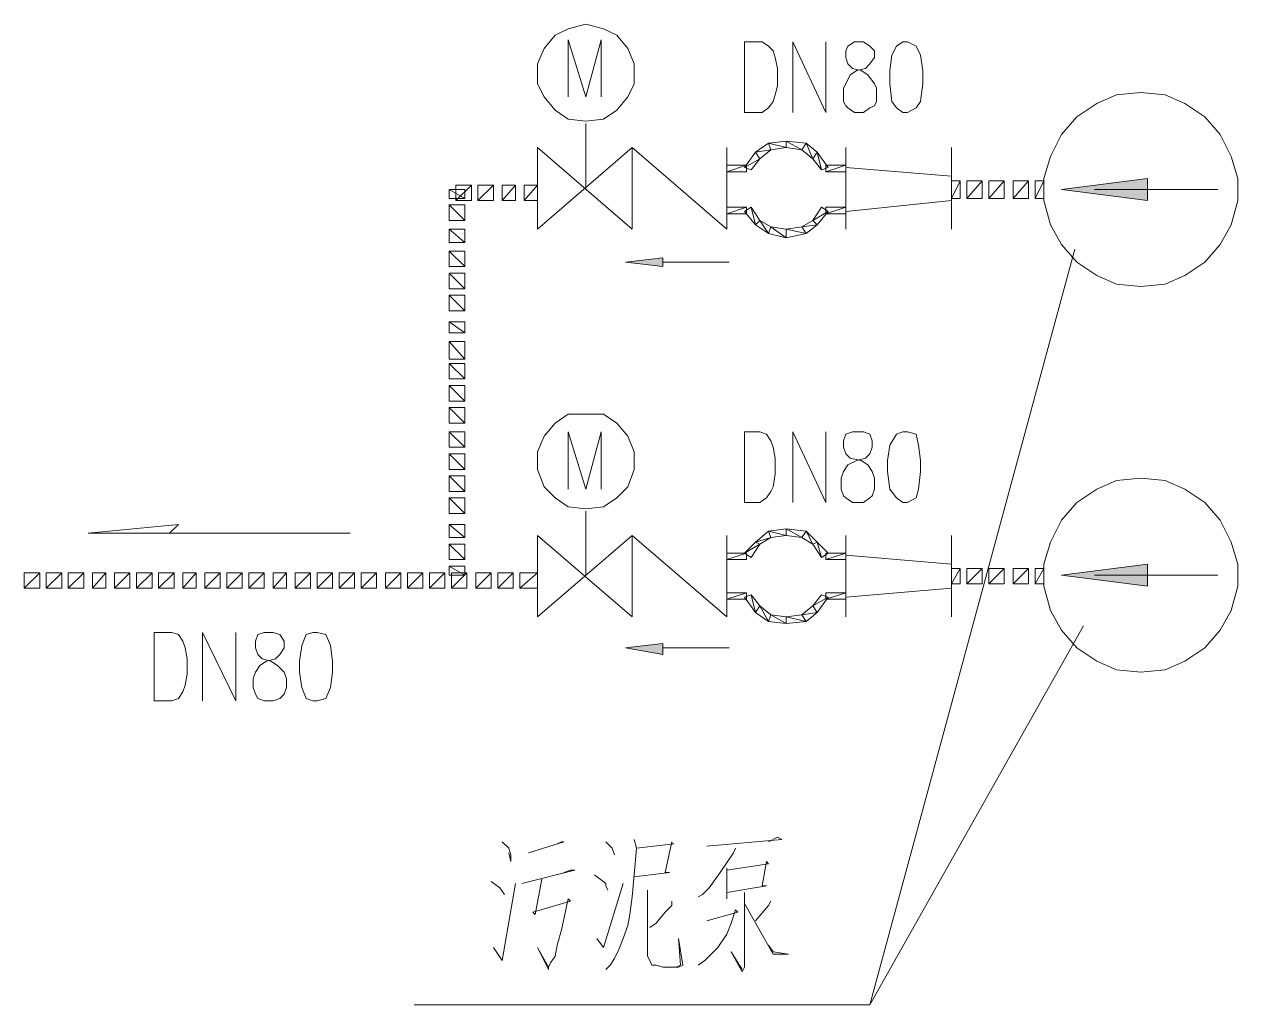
# Model space of a CAD drawing. Header units: millimetres. Extents: x 314312 to 406292, y 205315 to 257934.
# Drawn here: x 327115 to 332766, y 217765 to 222329 of the extents above; entities that cross this region are included whole.
import ezdxf

# ---------------------------------------------------------------- set-up
doc = ezdxf.new("R2010")
doc.units = ezdxf.units.MM

msp = doc.modelspace()

# ---------------------------------------------------------------- hatches: boundary and pattern name
h = msp.add_hatch(color=0)
h.dxf.hatch_style = 2
h.paths.add_polyline_path([(332345.3, 221508.7), (331945.3, 221559.9), (332345.3, 221611.2)])
h = msp.add_hatch(color=0)
h.dxf.hatch_style = 2
h.paths.add_polyline_path([(330089.1, 221201), (329914.8, 221221.5), (330089.1, 221242)])
h = msp.add_hatch(color=0)
h.dxf.hatch_style = 2
h.paths.add_polyline_path([(332345.3, 219714), (331945.3, 219765.3), (332345.3, 219816.5)])
h = msp.add_hatch(color=0)
h.dxf.hatch_style = 2
h.paths.add_polyline_path([(330089.1, 219396.1), (329914.8, 219426.8), (330089.1, 219447.4)])

# ---------------------------------------------------------------- linework, layer by layer
at = {"color": 0, "lineweight": 5}
for points in [[(329730.2, 222329.1), (329648.1, 222308.6), (329586.6, 222277.8), (329535.3, 222216.3), (329504.6, 222144.5), (329504.6, 222052.2), (329535.3, 221990.7), (329586.6, 221929.1), (329648.1, 221888.1), (329730.2, 221877.8), (329812.2, 221888.1), (329873.7, 221929.1), (329925, 221990.7), (329955.8, 222052.2), (329955.8, 222144.5), (329925, 222216.3), (329873.7, 222277.8), (329812.2, 222308.6), (329730.2, 222329.1)], [(329648.1, 221990.7), (329648.1, 222257.3), (329730.2, 221990.7), (329802, 222257.3), (329802, 221990.7)], [(330468.5, 221918.9), (330468.5, 222247), (330550.6, 222247), (330581.4, 222226.5), (330601.9, 222206), (330612.1, 222175.2), (330622.4, 222124), (330622.4, 222041.9), (330612.1, 222000.9), (330601.9, 221970.1), (330581.4, 221939.4), (330550.6, 221918.9), (330468.5, 221918.9)], [(330694.2, 221918.9), (330694.2, 222247), (330848, 221918.9), (330848, 222247)], [(330981.3, 222247), (330950.5, 222226.5), (330940.3, 222206), (330940.3, 222175.2), (330950.5, 222144.5), (330971.1, 222124), (331012.1, 222113.7), (331042.8, 222093.2), (331073.6, 222052.2), (331083.9, 222031.7), (331083.9, 221970.1), (331073.6, 221949.6), (331053.1, 221939.4), (331022.3, 221918.9), (330981.3, 221918.9), (330950.5, 221939.4), (330940.3, 221949.6), (330930, 221970.1), (330930, 222031.7), (330940.3, 222052.2), (330960.8, 222093.2), (330991.6, 222113.7), (331032.6, 222124), (331053.1, 222144.5), (331073.6, 222175.2), (331073.6, 222206), (331053.1, 222226.5), (331022.3, 222247), (330981.3, 222247)], [(331206.9, 222247), (331176.2, 222226.5), (331155.6, 222185.5), (331145.4, 222113.7), (331145.4, 222052.2), (331155.6, 221970.1), (331176.2, 221939.4), (331206.9, 221918.9), (331227.4, 221918.9), (331268.5, 221939.4), (331289, 221970.1), (331299.2, 222052.2), (331299.2, 222113.7), (331289, 222185.5), (331268.5, 222226.5), (331227.4, 222247), (331206.9, 222247)], [(332314.5, 222011.2), (332201.7, 222000.9), (332109.4, 221959.9), (332017.1, 221898.4), (331945.3, 221816.3), (331894, 221713.8), (331863.3, 221611.2), (331863.3, 221508.7), (331894, 221395.8), (331945.3, 221303.6), (332017.1, 221221.5), (332109.4, 221160), (332201.7, 221119), (332314.5, 221108.7), (332427.3, 221119), (332519.6, 221160), (332611.9, 221221.5), (332683.7, 221303.6), (332735, 221395.8), (332765.7, 221508.7), (332765.7, 221611.2), (332735, 221713.8), (332683.7, 221816.3), (332611.9, 221898.4), (332519.6, 221959.9), (332427.3, 222000.9), (332314.5, 222011.2)], [(329730.2, 221754.8), (329730.2, 221559.9), (329730.2, 221867.6)], [(329504.6, 221375.3), (329945.5, 221754.8)], [(329504.6, 221754.8), (329945.5, 221375.3)], [(329504.6, 221375.3), (329504.6, 221754.8)], [(330386.5, 221375.3), (330386.5, 221754.8), (330386.5, 221375.3), (329945.5, 221754.8), (329945.5, 221375.3)], [(330940.3, 221754.8), (330940.3, 221375.3)], [(331432.5, 221754.8), (331432.5, 221375.3)], [(330940.3, 221662.5), (331432.5, 221621.5)], [(329504.6, 221580.4), (329504.6, 221508.7)], [(331863.3, 221601), (331863.3, 221518.9)], [(332345.3, 221508.7), (331945.3, 221559.9), (332345.3, 221611.2), (332345.3, 221508.7)], [(330940.3, 221457.4), (331432.5, 221508.7)], [(332673.4, 221559.9), (332099.1, 221559.9)], [(332047.9, 219529.4), (331053.1, 217765.5), (332006.8, 221283)], [(330089.1, 221201), (329914.8, 221221.5), (330089.1, 221242), (330089.1, 221201)], [(330396.8, 221221.5), (330089.1, 221221.5)], [(329730.2, 220513.9), (329648.1, 220513.9), (329586.6, 220472.9), (329535.3, 220411.3), (329504.6, 220339.6), (329504.6, 220257.5), (329535.3, 220175.5), (329586.6, 220124.2), (329648.1, 220083.2), (329730.2, 220072.9), (329812.2, 220083.2), (329873.7, 220124.2), (329925, 220175.5), (329955.8, 220257.5), (329955.8, 220339.6), (329925, 220411.3), (329873.7, 220472.9), (329812.2, 220513.9), (329730.2, 220513.9)], [(329648.1, 220165.2), (329648.1, 220431.9), (329730.2, 220165.2), (329802, 220431.9), (329802, 220165.2)], [(330468.5, 220103.7), (330468.5, 220431.9), (330540.3, 220431.9), (330571.1, 220421.6), (330591.6, 220390.8), (330601.9, 220360.1), (330612.1, 220308.8), (330612.1, 220237), (330601.9, 220175.5), (330591.6, 220155), (330571.1, 220124.2), (330540.3, 220103.7), (330468.5, 220103.7)], [(330694.2, 220103.7), (330694.2, 220431.9), (330848, 220103.7), (330848, 220431.9)], [(330971.1, 220431.9), (330940.3, 220421.6), (330930, 220390.8), (330930, 220360.1), (330940.3, 220329.3), (330960.8, 220308.8), (331012.1, 220298.5), (331042.8, 220278), (331063.3, 220247.3), (331073.6, 220216.5), (331073.6, 220165.2), (331063.3, 220134.5), (331053.1, 220124.2), (331022.3, 220103.7), (330971.1, 220103.7), (330940.3, 220124.2), (330930, 220134.5), (330919.8, 220165.2), (330919.8, 220216.5), (330930, 220247.3), (330950.5, 220278), (330991.6, 220298.5), (331032.6, 220308.8), (331053.1, 220329.3), (331063.3, 220360.1), (331063.3, 220390.8), (331053.1, 220421.6), (331022.3, 220431.9), (330971.1, 220431.9)], [(331206.9, 220431.9), (331176.2, 220421.6), (331145.4, 220370.3), (331135.1, 220298.5), (331135.1, 220247.3), (331145.4, 220165.2), (331176.2, 220124.2), (331206.9, 220103.7), (331227.4, 220103.7), (331268.5, 220124.2), (331278.7, 220165.2), (331289, 220247.3), (331289, 220298.5), (331278.7, 220370.3), (331268.5, 220421.6), (331227.4, 220431.9), (331206.9, 220431.9)], [(332314.5, 220216.5), (332201.7, 220206.2), (332109.4, 220165.2), (332017.1, 220103.7), (331945.3, 220021.6), (331894, 219919.1), (331863.3, 219816.5), (331863.3, 219714), (331894, 219601.2), (331945.3, 219508.9), (332017.1, 219426.8), (332109.4, 219365.3), (332201.7, 219324.3), (332314.5, 219314), (332427.3, 219324.3), (332519.6, 219365.3), (332611.9, 219426.8), (332683.7, 219508.9), (332735, 219601.2), (332765.7, 219714), (332765.7, 219816.5), (332735, 219919.1), (332683.7, 220021.6), (332611.9, 220103.7), (332519.6, 220165.2), (332427.3, 220206.2), (332314.5, 220216.5)], [(329730.2, 220062.7), (329730.2, 219765.3)], [(328632.9, 219960.1), (327412.5, 219960.1), (327832.9, 220001.1), (327412.5, 219960.1)], [(327832.9, 220001.1), (327791.9, 219960.1)], [(329504.6, 219949.9), (329945.5, 219570.4)], [(329504.6, 219570.4), (329945.5, 219949.9)], [(329504.6, 219570.4), (329504.6, 219949.9)], [(329730.2, 219765.3), (329730.2, 219949.9)], [(330386.5, 219570.4), (330386.5, 219949.9), (330386.5, 219570.4), (329945.5, 219949.9), (329945.5, 219570.4)], [(330940.3, 219949.9), (330940.3, 219570.4)], [(331432.5, 219949.9), (331432.5, 219570.4)], [(330940.3, 219857.6), (331432.5, 219816.5)], [(332345.3, 219714), (331945.3, 219765.3), (332345.3, 219816.5), (332345.3, 219714)], [(329166.1, 219765.3), (329094.3, 219765.3)], [(329504.6, 219775.5), (329504.6, 219703.7)], [(331863.3, 219796), (331863.3, 219724.2)], [(332673.4, 219765.3), (332099.1, 219765.3)], [(330940.3, 219662.7), (331432.5, 219703.7)], [(327720.1, 219180.7), (327720.1, 219498.6), (327802.2, 219498.6), (327832.9, 219488.4), (327853.5, 219457.6), (327863.7, 219426.8), (327874, 219375.6), (327874, 219303.8), (327863.7, 219252.5), (327853.5, 219221.7), (327832.9, 219191), (327802.2, 219180.7), (327720.1, 219180.7)], [(327945.8, 219180.7), (327945.8, 219498.6), (328099.6, 219180.7), (328099.6, 219498.6)], [(328232.9, 219498.6), (328202.1, 219488.4), (328191.9, 219457.6), (328191.9, 219426.8), (328202.1, 219396.1), (328222.6, 219375.6), (328263.7, 219365.3), (328294.4, 219344.8), (328325.2, 219314), (328335.5, 219283.3), (328335.5, 219242.2), (328325.2, 219211.5), (328304.7, 219191), (328273.9, 219180.7), (328232.9, 219180.7), (328202.1, 219191), (328191.9, 219211.5), (328181.6, 219242.2), (328181.6, 219283.3), (328191.9, 219314), (328212.4, 219344.8), (328243.2, 219365.3), (328284.2, 219375.6), (328304.7, 219396.1), (328325.2, 219426.8), (328325.2, 219457.6), (328304.7, 219488.4), (328273.9, 219498.6), (328232.9, 219498.6)], [(328458.5, 219498.6), (328427.8, 219488.4), (328407.2, 219437.1), (328397, 219365.3), (328397, 219314), (328407.2, 219242.2), (328427.8, 219191), (328458.5, 219180.7), (328479, 219180.7), (328520, 219191), (328540.6, 219242.2), (328550.8, 219314), (328550.8, 219365.3), (328540.6, 219437.1), (328520, 219488.4), (328479, 219498.6), (328458.5, 219498.6)], [(330089.1, 219396.1), (329914.8, 219426.8), (330089.1, 219447.4), (330089.1, 219396.1)], [(330396.8, 219426.8), (330089.1, 219426.8)], [(329340.5, 218524.4), (329371.2, 218493.6), (329381.5, 218462.8), (329381.5, 218432.1), (329371.2, 218473.1)], [(329463.5, 218473.1), (329627.6, 218524.4), (329617.4, 218524.4), (329596.8, 218514.1)], [(329955.8, 218534.6), (329966, 218493.6), (329955.8, 218370.6), (329945.5, 218268), (329935.3, 218186), (329925, 218134.7), (329904.5, 218073.1), (329884, 218021.9), (329863.5, 217980.9), (329843, 217950.1), (329822.5, 217929.6)], [(329822.5, 218524.4), (329853.2, 218493.6), (329863.5, 218462.8)], [(329966, 218493.6), (330140.4, 218514.1), (330130.1, 218514.1), (330130.1, 218524.4), (330099.4, 218380.8), (330119.9, 218380.8), (329955.8, 218360.3)], [(330294.2, 218503.9), (330642.9, 218534.6), (330622.4, 218544.9), (330581.4, 218524.4)], [(330427.5, 218493.6), (330417.3, 218473.1), (330355.7, 218380.8), (330304.5, 218309), (330273.7, 218278.3), (330253.2, 218268)], [(330386.5, 218401.3), (330386.5, 218257.7), (330386.5, 218288.5), (330571.1, 218319.3), (330550.6, 218319.3), (330571.1, 218432.1), (330581.4, 218421.8), (330386.5, 218391.1)], [(329432.8, 218329.5), (329678.9, 218391.1), (329658.4, 218391.1), (329627.6, 218380.8)], [(329525.1, 218350), (329494.3, 218186), (329484, 218196.2), (329658.4, 218247.5), (329648.1, 218257.7), (329617.4, 218114.2), (329596.8, 218042.4), (329586.6, 217991.1), (329566.1, 217960.3), (329555.8, 217939.8), (329555.8, 217929.6), (329504.6, 218032.1), (329555.8, 217939.8)], [(329771.2, 218370.6), (329822.5, 218329.5), (329822.5, 218319.3), (329832.7, 218298.8)], [(329289.2, 218339.8), (329330.2, 218309), (329350.7, 218278.3)], [(329299.4, 218032.1), (329340.5, 217970.6), (329402, 218329.5)], [(329781.4, 218073.1), (329812.2, 218032.1), (329904.5, 218329.5)], [(330017.3, 218298.8), (330017.3, 218237.2), (330017.3, 218227), (330017.3, 218155.2), (330017.3, 218144.9), (330017.3, 218114.2), (330017.3, 218062.9), (330017.3, 218021.9), (330017.3, 217991.1), (330027.6, 217970.6), (330037.8, 217950.1), (330058.3, 217950.1), (330089.1, 217939.8), (330160.9, 217939.8), (330181.4, 217950.1), (330160.9, 218073.1), (330171.1, 217950.1), (330150.6, 217939.8)], [(330468.5, 218288.5), (330468.5, 218257.7), (330468.5, 217991.1), (330468.5, 217939.8), (330458.3, 217919.3), (330407, 218011.6), (330458.3, 217929.6)], [(330130.1, 218247.5), (330130.1, 218227), (330099.4, 218196.2), (330058.3, 218144.9), (330027.6, 218124.4)], [(330468.5, 218237.2), (330601.9, 218001.4), (330673.7, 218001.4), (330601.9, 218011.6), (330581.4, 218042.4)], [(330591.6, 218247.5), (330581.4, 218227), (330519.8, 218155.2)], [(330294.2, 218155.2), (330437.8, 218196.2), (330427.5, 218206.5), (330407, 218144.9), (330386.5, 218093.7), (330345.5, 218032.1), (330304.5, 217991.1), (330284, 217970.6), (330253.2, 217950.1)], [(328930.3, 217765.5), (331053.1, 217765.5)]]:
    msp.add_lwpolyline(points, dxfattribs=at)
for points in [[(330519.8, 221734.3), (330519.8, 221734.3), (330540.3, 221703.5), (330540.3, 221703.5), (330540.3, 221703.5), (330468.5, 221662.5), (330468.5, 221662.5), (330468.5, 221662.5), (330519.8, 221734.3), (330519.8, 221734.3)], [(330581.4, 221775.3), (330581.4, 221775.3), (330591.6, 221744.5), (330591.6, 221744.5), (330591.6, 221744.5), (330519.8, 221734.3), (330519.8, 221734.3), (330519.8, 221734.3), (330581.4, 221775.3), (330581.4, 221775.3)], [(330591.6, 221744.5), (330591.6, 221744.5), (330519.8, 221734.3), (330519.8, 221734.3), (330519.8, 221734.3), (330540.3, 221703.5), (330540.3, 221703.5), (330540.3, 221703.5), (330591.6, 221744.5), (330591.6, 221744.5)], [(330663.4, 221785.5), (330663.4, 221785.5), (330663.4, 221754.8), (330663.4, 221754.8), (330663.4, 221754.8), (330581.4, 221775.3), (330581.4, 221775.3), (330581.4, 221775.3), (330663.4, 221785.5), (330663.4, 221785.5)], [(330663.4, 221754.8), (330663.4, 221754.8), (330581.4, 221775.3), (330581.4, 221775.3), (330581.4, 221775.3), (330591.6, 221744.5), (330591.6, 221744.5), (330591.6, 221744.5), (330663.4, 221754.8), (330663.4, 221754.8)], [(330755.7, 221775.3), (330755.7, 221775.3), (330735.2, 221744.5), (330735.2, 221744.5), (330735.2, 221744.5), (330663.4, 221785.5), (330663.4, 221785.5), (330663.4, 221785.5), (330755.7, 221775.3), (330755.7, 221775.3)], [(330735.2, 221744.5), (330735.2, 221744.5), (330663.4, 221785.5), (330663.4, 221785.5), (330663.4, 221785.5), (330663.4, 221754.8), (330663.4, 221754.8), (330663.4, 221754.8), (330735.2, 221744.5), (330735.2, 221744.5)], [(330786.5, 221703.5), (330786.5, 221703.5), (330755.7, 221775.3), (330755.7, 221775.3), (330755.7, 221775.3), (330735.2, 221744.5), (330735.2, 221744.5), (330735.2, 221744.5), (330786.5, 221703.5), (330786.5, 221703.5)], [(330807, 221734.3), (330807, 221734.3), (330786.5, 221703.5), (330786.5, 221703.5), (330786.5, 221703.5), (330755.7, 221775.3), (330755.7, 221775.3), (330755.7, 221775.3), (330807, 221734.3), (330807, 221734.3)], [(330827.5, 221652.2), (330827.5, 221652.2), (330807, 221734.3), (330807, 221734.3), (330807, 221734.3), (330786.5, 221703.5), (330786.5, 221703.5), (330786.5, 221703.5), (330827.5, 221652.2), (330827.5, 221652.2)], [(330858.2, 221662.5), (330858.2, 221662.5), (330827.5, 221652.2), (330827.5, 221652.2), (330827.5, 221652.2), (330807, 221734.3), (330807, 221734.3), (330807, 221734.3), (330858.2, 221662.5), (330858.2, 221662.5)], [(330540.3, 221703.5), (330540.3, 221703.5), (330468.5, 221662.5), (330468.5, 221662.5), (330468.5, 221662.5), (330499.3, 221652.2), (330499.3, 221652.2), (330499.3, 221652.2), (330540.3, 221703.5), (330540.3, 221703.5)], [(330478.8, 221642), (330478.8, 221642), (330478.8, 221672.7), (330478.8, 221672.7), (330478.8, 221672.7), (330386.5, 221642), (330386.5, 221642), (330386.5, 221642), (330478.8, 221642), (330478.8, 221642)], [(330478.8, 221672.7), (330478.8, 221672.7), (330386.5, 221642), (330386.5, 221642), (330386.5, 221642), (330386.5, 221672.7), (330386.5, 221672.7), (330386.5, 221672.7), (330478.8, 221672.7), (330478.8, 221672.7)], [(330940.3, 221642), (330940.3, 221642), (330940.3, 221672.7), (330940.3, 221672.7), (330940.3, 221672.7), (330848, 221642), (330848, 221642), (330848, 221642), (330940.3, 221642), (330940.3, 221642)], [(330940.3, 221672.7), (330940.3, 221672.7), (330848, 221642), (330848, 221642), (330848, 221642), (330848, 221672.7), (330848, 221672.7), (330848, 221672.7), (330940.3, 221672.7), (330940.3, 221672.7)], [(329125.1, 221580.4), (329125.1, 221580.4), (329125.1, 221508.7), (329125.1, 221508.7), (329125.1, 221508.7), (329196.9, 221580.4), (329196.9, 221580.4), (329196.9, 221580.4), (329125.1, 221580.4), (329125.1, 221580.4)], [(329125.1, 221508.7), (329125.1, 221508.7), (329196.9, 221580.4), (329196.9, 221580.4), (329196.9, 221580.4), (329196.9, 221508.7), (329196.9, 221508.7), (329196.9, 221508.7), (329125.1, 221508.7), (329125.1, 221508.7)], [(329227.7, 221580.4), (329227.7, 221580.4), (329227.7, 221508.7), (329227.7, 221508.7), (329227.7, 221508.7), (329299.4, 221580.4), (329299.4, 221580.4), (329299.4, 221580.4), (329227.7, 221580.4), (329227.7, 221580.4)], [(329227.7, 221508.7), (329227.7, 221508.7), (329299.4, 221580.4), (329299.4, 221580.4), (329299.4, 221580.4), (329299.4, 221508.7), (329299.4, 221508.7), (329299.4, 221508.7), (329227.7, 221508.7), (329227.7, 221508.7)], [(329340.5, 221580.4), (329340.5, 221580.4), (329340.5, 221508.7), (329340.5, 221508.7), (329340.5, 221508.7), (329402, 221580.4), (329402, 221580.4), (329402, 221580.4), (329340.5, 221580.4), (329340.5, 221580.4)], [(329340.5, 221508.7), (329340.5, 221508.7), (329402, 221580.4), (329402, 221580.4), (329402, 221580.4), (329402, 221508.7), (329402, 221508.7), (329402, 221508.7), (329340.5, 221508.7), (329340.5, 221508.7)], [(329443, 221580.4), (329443, 221580.4), (329443, 221508.7), (329443, 221508.7), (329443, 221508.7), (329504.6, 221580.4), (329504.6, 221580.4), (329504.6, 221580.4), (329443, 221580.4), (329443, 221580.4)], [(329443, 221508.7), (329443, 221508.7), (329504.6, 221580.4), (329504.6, 221580.4), (329504.6, 221580.4), (329504.6, 221508.7), (329504.6, 221508.7), (329504.6, 221508.7), (329443, 221508.7), (329443, 221508.7)], [(331432.5, 221601), (331432.5, 221601), (331432.5, 221518.9), (331432.5, 221518.9), (331432.5, 221518.9), (331473.6, 221601), (331473.6, 221601), (331473.6, 221601), (331432.5, 221601), (331432.5, 221601)], [(331432.5, 221518.9), (331432.5, 221518.9), (331473.6, 221601), (331473.6, 221601), (331473.6, 221601), (331473.6, 221518.9), (331473.6, 221518.9), (331473.6, 221518.9), (331432.5, 221518.9), (331432.5, 221518.9)], [(331504.3, 221601), (331504.3, 221601), (331504.3, 221518.9), (331504.3, 221518.9), (331504.3, 221518.9), (331576.1, 221601), (331576.1, 221601), (331576.1, 221601), (331504.3, 221601), (331504.3, 221601)], [(331504.3, 221518.9), (331504.3, 221518.9), (331576.1, 221601), (331576.1, 221601), (331576.1, 221601), (331576.1, 221518.9), (331576.1, 221518.9), (331576.1, 221518.9), (331504.3, 221518.9), (331504.3, 221518.9)], [(331606.9, 221601), (331606.9, 221601), (331606.9, 221518.9), (331606.9, 221518.9), (331606.9, 221518.9), (331678.7, 221601), (331678.7, 221601), (331678.7, 221601), (331606.9, 221601), (331606.9, 221601)], [(331606.9, 221518.9), (331606.9, 221518.9), (331678.7, 221601), (331678.7, 221601), (331678.7, 221601), (331678.7, 221518.9), (331678.7, 221518.9), (331678.7, 221518.9), (331606.9, 221518.9), (331606.9, 221518.9)], [(331719.7, 221601), (331719.7, 221601), (331719.7, 221518.9), (331719.7, 221518.9), (331719.7, 221518.9), (331791.5, 221601), (331791.5, 221601), (331791.5, 221601), (331719.7, 221601), (331719.7, 221601)], [(331719.7, 221518.9), (331719.7, 221518.9), (331791.5, 221601), (331791.5, 221601), (331791.5, 221601), (331791.5, 221518.9), (331791.5, 221518.9), (331791.5, 221518.9), (331719.7, 221518.9), (331719.7, 221518.9)], [(331822.2, 221601), (331822.2, 221601), (331822.2, 221518.9), (331822.2, 221518.9), (331822.2, 221518.9), (331863.3, 221601), (331863.3, 221601), (331863.3, 221601), (331822.2, 221601), (331822.2, 221601)], [(331822.2, 221518.9), (331822.2, 221518.9), (331863.3, 221601), (331863.3, 221601), (331863.3, 221601), (331863.3, 221518.9), (331863.3, 221518.9), (331863.3, 221518.9), (331822.2, 221518.9), (331822.2, 221518.9)], [(329166.1, 221559.9), (329166.1, 221559.9), (329094.3, 221559.9), (329094.3, 221559.9), (329094.3, 221559.9), (329166.1, 221518.9), (329166.1, 221518.9), (329166.1, 221518.9), (329166.1, 221559.9), (329166.1, 221559.9)], [(329094.3, 221559.9), (329094.3, 221559.9), (329166.1, 221518.9), (329166.1, 221518.9), (329166.1, 221518.9), (329094.3, 221518.9), (329094.3, 221518.9), (329094.3, 221518.9), (329094.3, 221559.9), (329094.3, 221559.9)], [(329166.1, 221488.1), (329166.1, 221488.1), (329094.3, 221488.1), (329094.3, 221488.1), (329094.3, 221488.1), (329166.1, 221416.4), (329166.1, 221416.4), (329166.1, 221416.4), (329166.1, 221488.1), (329166.1, 221488.1)], [(329094.3, 221488.1), (329094.3, 221488.1), (329166.1, 221416.4), (329166.1, 221416.4), (329166.1, 221416.4), (329094.3, 221416.4), (329094.3, 221416.4), (329094.3, 221416.4), (329094.3, 221488.1), (329094.3, 221488.1)], [(330478.8, 221447.1), (330478.8, 221447.1), (330478.8, 221477.9), (330478.8, 221477.9), (330478.8, 221477.9), (330386.5, 221447.1), (330386.5, 221447.1), (330386.5, 221447.1), (330478.8, 221447.1), (330478.8, 221447.1)], [(330478.8, 221477.9), (330478.8, 221477.9), (330386.5, 221447.1), (330386.5, 221447.1), (330386.5, 221447.1), (330386.5, 221477.9), (330386.5, 221477.9), (330386.5, 221477.9), (330478.8, 221477.9), (330478.8, 221477.9)], [(330468.5, 221457.4), (330468.5, 221457.4), (330499.3, 221477.9), (330499.3, 221477.9), (330499.3, 221477.9), (330519.8, 221395.8), (330519.8, 221395.8), (330519.8, 221395.8), (330468.5, 221457.4), (330468.5, 221457.4)], [(330499.3, 221477.9), (330499.3, 221477.9), (330519.8, 221395.8), (330519.8, 221395.8), (330519.8, 221395.8), (330540.3, 221416.4), (330540.3, 221416.4), (330540.3, 221416.4), (330499.3, 221477.9), (330499.3, 221477.9)], [(330786.5, 221416.4), (330786.5, 221416.4), (330858.2, 221457.4), (330858.2, 221457.4), (330858.2, 221457.4), (330827.5, 221477.9), (330827.5, 221477.9), (330827.5, 221477.9), (330786.5, 221416.4), (330786.5, 221416.4)], [(330807, 221395.8), (330807, 221395.8), (330786.5, 221416.4), (330786.5, 221416.4), (330786.5, 221416.4), (330858.2, 221457.4), (330858.2, 221457.4), (330858.2, 221457.4), (330807, 221395.8), (330807, 221395.8)], [(330940.3, 221447.1), (330940.3, 221447.1), (330940.3, 221477.9), (330940.3, 221477.9), (330940.3, 221477.9), (330848, 221447.1), (330848, 221447.1), (330848, 221447.1), (330940.3, 221447.1), (330940.3, 221447.1)], [(330940.3, 221477.9), (330940.3, 221477.9), (330848, 221447.1), (330848, 221447.1), (330848, 221447.1), (330848, 221477.9), (330848, 221477.9), (330848, 221477.9), (330940.3, 221477.9), (330940.3, 221477.9)], [(330519.8, 221395.8), (330519.8, 221395.8), (330540.3, 221416.4), (330540.3, 221416.4), (330540.3, 221416.4), (330581.4, 221354.8), (330581.4, 221354.8), (330581.4, 221354.8), (330519.8, 221395.8), (330519.8, 221395.8)], [(330540.3, 221416.4), (330540.3, 221416.4), (330581.4, 221354.8), (330581.4, 221354.8), (330581.4, 221354.8), (330591.6, 221385.6), (330591.6, 221385.6), (330591.6, 221385.6), (330540.3, 221416.4), (330540.3, 221416.4)], [(330735.2, 221385.6), (330735.2, 221385.6), (330807, 221395.8), (330807, 221395.8), (330807, 221395.8), (330786.5, 221416.4), (330786.5, 221416.4), (330786.5, 221416.4), (330735.2, 221385.6), (330735.2, 221385.6)], [(330755.7, 221354.8), (330755.7, 221354.8), (330735.2, 221385.6), (330735.2, 221385.6), (330735.2, 221385.6), (330807, 221395.8), (330807, 221395.8), (330807, 221395.8), (330755.7, 221354.8), (330755.7, 221354.8)], [(329166.1, 221375.3), (329166.1, 221375.3), (329094.3, 221375.3), (329094.3, 221375.3), (329094.3, 221375.3), (329166.1, 221313.8), (329166.1, 221313.8), (329166.1, 221313.8), (329166.1, 221375.3), (329166.1, 221375.3)], [(329094.3, 221375.3), (329094.3, 221375.3), (329166.1, 221313.8), (329166.1, 221313.8), (329166.1, 221313.8), (329094.3, 221313.8), (329094.3, 221313.8), (329094.3, 221313.8), (329094.3, 221375.3), (329094.3, 221375.3)], [(330581.4, 221354.8), (330581.4, 221354.8), (330591.6, 221385.6), (330591.6, 221385.6), (330591.6, 221385.6), (330663.4, 221334.3), (330663.4, 221334.3), (330663.4, 221334.3), (330581.4, 221354.8), (330581.4, 221354.8)], [(330591.6, 221385.6), (330591.6, 221385.6), (330663.4, 221334.3), (330663.4, 221334.3), (330663.4, 221334.3), (330663.4, 221375.3), (330663.4, 221375.3), (330663.4, 221375.3), (330591.6, 221385.6), (330591.6, 221385.6)], [(330663.4, 221375.3), (330663.4, 221375.3), (330755.7, 221354.8), (330755.7, 221354.8), (330755.7, 221354.8), (330735.2, 221385.6), (330735.2, 221385.6), (330735.2, 221385.6), (330663.4, 221375.3), (330663.4, 221375.3)], [(330663.4, 221334.3), (330663.4, 221334.3), (330663.4, 221375.3), (330663.4, 221375.3), (330663.4, 221375.3), (330755.7, 221354.8), (330755.7, 221354.8), (330755.7, 221354.8), (330663.4, 221334.3), (330663.4, 221334.3)], [(329166.1, 221272.8), (329166.1, 221272.8), (329094.3, 221272.8), (329094.3, 221272.8), (329094.3, 221272.8), (329166.1, 221201), (329166.1, 221201), (329166.1, 221201), (329166.1, 221272.8), (329166.1, 221272.8)], [(329094.3, 221272.8), (329094.3, 221272.8), (329166.1, 221201), (329166.1, 221201), (329166.1, 221201), (329094.3, 221201), (329094.3, 221201), (329094.3, 221201), (329094.3, 221272.8), (329094.3, 221272.8)], [(329166.1, 221170.2), (329166.1, 221170.2), (329094.3, 221170.2), (329094.3, 221170.2), (329094.3, 221170.2), (329166.1, 221098.4), (329166.1, 221098.4), (329166.1, 221098.4), (329166.1, 221170.2), (329166.1, 221170.2)], [(329094.3, 221170.2), (329094.3, 221170.2), (329166.1, 221098.4), (329166.1, 221098.4), (329166.1, 221098.4), (329094.3, 221098.4), (329094.3, 221098.4), (329094.3, 221098.4), (329094.3, 221170.2), (329094.3, 221170.2)], [(329166.1, 221067.7), (329166.1, 221067.7), (329094.3, 221067.7), (329094.3, 221067.7), (329094.3, 221067.7), (329166.1, 220995.9), (329166.1, 220995.9), (329166.1, 220995.9), (329166.1, 221067.7), (329166.1, 221067.7)], [(329094.3, 221067.7), (329094.3, 221067.7), (329166.1, 220995.9), (329166.1, 220995.9), (329166.1, 220995.9), (329094.3, 220995.9), (329094.3, 220995.9), (329094.3, 220995.9), (329094.3, 221067.7), (329094.3, 221067.7)], [(329166.1, 220944.6), (329166.1, 220944.6), (329094.3, 220944.6), (329094.3, 220944.6), (329094.3, 220944.6), (329166.1, 220893.3), (329166.1, 220893.3), (329166.1, 220893.3), (329166.1, 220944.6), (329166.1, 220944.6)], [(329094.3, 220944.6), (329094.3, 220944.6), (329166.1, 220893.3), (329166.1, 220893.3), (329166.1, 220893.3), (329094.3, 220893.3), (329094.3, 220893.3), (329094.3, 220893.3), (329094.3, 220944.6), (329094.3, 220944.6)], [(329166.1, 220852.3), (329166.1, 220852.3), (329094.3, 220852.3), (329094.3, 220852.3), (329094.3, 220852.3), (329166.1, 220770.3), (329166.1, 220770.3), (329166.1, 220770.3), (329166.1, 220852.3), (329166.1, 220852.3)], [(329094.3, 220852.3), (329094.3, 220852.3), (329166.1, 220770.3), (329166.1, 220770.3), (329166.1, 220770.3), (329094.3, 220770.3), (329094.3, 220770.3), (329094.3, 220770.3), (329094.3, 220852.3), (329094.3, 220852.3)], [(329166.1, 220749.8), (329166.1, 220749.8), (329094.3, 220749.8), (329094.3, 220749.8), (329094.3, 220749.8), (329166.1, 220678), (329166.1, 220678), (329166.1, 220678), (329166.1, 220749.8), (329166.1, 220749.8)], [(329094.3, 220749.8), (329094.3, 220749.8), (329166.1, 220678), (329166.1, 220678), (329166.1, 220678), (329094.3, 220678), (329094.3, 220678), (329094.3, 220678), (329094.3, 220749.8), (329094.3, 220749.8)], [(329166.1, 220647.2), (329166.1, 220647.2), (329094.3, 220647.2), (329094.3, 220647.2), (329094.3, 220647.2), (329166.1, 220575.4), (329166.1, 220575.4), (329166.1, 220575.4), (329166.1, 220647.2), (329166.1, 220647.2)], [(329094.3, 220647.2), (329094.3, 220647.2), (329166.1, 220575.4), (329166.1, 220575.4), (329166.1, 220575.4), (329094.3, 220575.4), (329094.3, 220575.4), (329094.3, 220575.4), (329094.3, 220647.2), (329094.3, 220647.2)], [(329166.1, 220544.7), (329166.1, 220544.7), (329094.3, 220544.7), (329094.3, 220544.7), (329094.3, 220544.7), (329166.1, 220472.9), (329166.1, 220472.9), (329166.1, 220472.9), (329166.1, 220544.7), (329166.1, 220544.7)], [(329094.3, 220544.7), (329094.3, 220544.7), (329166.1, 220472.9), (329166.1, 220472.9), (329166.1, 220472.9), (329094.3, 220472.9), (329094.3, 220472.9), (329094.3, 220472.9), (329094.3, 220544.7), (329094.3, 220544.7)], [(329166.1, 220431.9), (329166.1, 220431.9), (329094.3, 220431.9), (329094.3, 220431.9), (329094.3, 220431.9), (329166.1, 220360.1), (329166.1, 220360.1), (329166.1, 220360.1), (329166.1, 220431.9), (329166.1, 220431.9)], [(329094.3, 220431.9), (329094.3, 220431.9), (329166.1, 220360.1), (329166.1, 220360.1), (329166.1, 220360.1), (329094.3, 220360.1), (329094.3, 220360.1), (329094.3, 220360.1), (329094.3, 220431.9), (329094.3, 220431.9)], [(329166.1, 220329.3), (329166.1, 220329.3), (329094.3, 220329.3), (329094.3, 220329.3), (329094.3, 220329.3), (329166.1, 220257.5), (329166.1, 220257.5), (329166.1, 220257.5), (329166.1, 220329.3), (329166.1, 220329.3)], [(329094.3, 220329.3), (329094.3, 220329.3), (329166.1, 220257.5), (329166.1, 220257.5), (329166.1, 220257.5), (329094.3, 220257.5), (329094.3, 220257.5), (329094.3, 220257.5), (329094.3, 220329.3), (329094.3, 220329.3)], [(329166.1, 220226.8), (329166.1, 220226.8), (329094.3, 220226.8), (329094.3, 220226.8), (329094.3, 220226.8), (329166.1, 220155), (329166.1, 220155), (329166.1, 220155), (329166.1, 220226.8), (329166.1, 220226.8)], [(329094.3, 220226.8), (329094.3, 220226.8), (329166.1, 220155), (329166.1, 220155), (329166.1, 220155), (329094.3, 220155), (329094.3, 220155), (329094.3, 220155), (329094.3, 220226.8), (329094.3, 220226.8)], [(329166.1, 220124.2), (329166.1, 220124.2), (329094.3, 220124.2), (329094.3, 220124.2), (329094.3, 220124.2), (329166.1, 220052.4), (329166.1, 220052.4), (329166.1, 220052.4), (329166.1, 220124.2), (329166.1, 220124.2)], [(329094.3, 220124.2), (329094.3, 220124.2), (329166.1, 220052.4), (329166.1, 220052.4), (329166.1, 220052.4), (329094.3, 220052.4), (329094.3, 220052.4), (329094.3, 220052.4), (329094.3, 220124.2), (329094.3, 220124.2)], [(327832.9, 220001.1), (327832.9, 220001.1), (327412.5, 219960.1), (327412.5, 219960.1), (327412.5, 219960.1), (327791.9, 219960.1), (327791.9, 219960.1), (327791.9, 219960.1), (327832.9, 220001.1), (327832.9, 220001.1)], [(329166.1, 220001.1), (329166.1, 220001.1), (329094.3, 220001.1), (329094.3, 220001.1), (329094.3, 220001.1), (329166.1, 219939.6), (329166.1, 219939.6), (329166.1, 219939.6), (329166.1, 220001.1), (329166.1, 220001.1)], [(329094.3, 220001.1), (329094.3, 220001.1), (329166.1, 219939.6), (329166.1, 219939.6), (329166.1, 219939.6), (329094.3, 219939.6), (329094.3, 219939.6), (329094.3, 219939.6), (329094.3, 220001.1), (329094.3, 220001.1)], [(330663.4, 219980.6), (330663.4, 219980.6), (330663.4, 219949.9), (330663.4, 219949.9), (330663.4, 219949.9), (330581.4, 219970.4), (330581.4, 219970.4), (330581.4, 219970.4), (330663.4, 219980.6), (330663.4, 219980.6)], [(330755.7, 219970.4), (330755.7, 219970.4), (330735.2, 219939.6), (330735.2, 219939.6), (330735.2, 219939.6), (330663.4, 219980.6), (330663.4, 219980.6), (330663.4, 219980.6), (330755.7, 219970.4), (330755.7, 219970.4)], [(330735.2, 219939.6), (330735.2, 219939.6), (330663.4, 219980.6), (330663.4, 219980.6), (330663.4, 219980.6), (330663.4, 219949.9), (330663.4, 219949.9), (330663.4, 219949.9), (330735.2, 219939.6), (330735.2, 219939.6)], [(327412.5, 219960.1), (327412.5, 219960.1), (327791.9, 219960.1), (327791.9, 219960.1), (327791.9, 219960.1), (327791.9, 219960.1), (327791.9, 219960.1), (327791.9, 219960.1), (327412.5, 219960.1), (327412.5, 219960.1)], [(330581.4, 219970.4), (330581.4, 219970.4), (330591.6, 219939.6), (330591.6, 219939.6), (330591.6, 219939.6), (330519.8, 219919.1), (330519.8, 219919.1), (330519.8, 219919.1), (330581.4, 219970.4), (330581.4, 219970.4)], [(330591.6, 219939.6), (330591.6, 219939.6), (330519.8, 219919.1), (330519.8, 219919.1), (330519.8, 219919.1), (330540.3, 219908.8), (330540.3, 219908.8), (330540.3, 219908.8), (330591.6, 219939.6), (330591.6, 219939.6)], [(330663.4, 219949.9), (330663.4, 219949.9), (330581.4, 219970.4), (330581.4, 219970.4), (330581.4, 219970.4), (330591.6, 219939.6), (330591.6, 219939.6), (330591.6, 219939.6), (330663.4, 219949.9), (330663.4, 219949.9)], [(330786.5, 219908.8), (330786.5, 219908.8), (330755.7, 219970.4), (330755.7, 219970.4), (330755.7, 219970.4), (330735.2, 219939.6), (330735.2, 219939.6), (330735.2, 219939.6), (330786.5, 219908.8), (330786.5, 219908.8)], [(330807, 219919.1), (330807, 219919.1), (330786.5, 219908.8), (330786.5, 219908.8), (330786.5, 219908.8), (330755.7, 219970.4), (330755.7, 219970.4), (330755.7, 219970.4), (330807, 219919.1), (330807, 219919.1)], [(329166.1, 219908.8), (329166.1, 219908.8), (329094.3, 219908.8), (329094.3, 219908.8), (329094.3, 219908.8), (329166.1, 219837.1), (329166.1, 219837.1), (329166.1, 219837.1), (329166.1, 219908.8), (329166.1, 219908.8)], [(329094.3, 219908.8), (329094.3, 219908.8), (329166.1, 219837.1), (329166.1, 219837.1), (329166.1, 219837.1), (329094.3, 219837.1), (329094.3, 219837.1), (329094.3, 219837.1), (329094.3, 219908.8), (329094.3, 219908.8)], [(330478.8, 219837.1), (330478.8, 219837.1), (330478.8, 219867.8), (330478.8, 219867.8), (330478.8, 219867.8), (330386.5, 219837.1), (330386.5, 219837.1), (330386.5, 219837.1), (330478.8, 219837.1), (330478.8, 219837.1)], [(330478.8, 219867.8), (330478.8, 219867.8), (330386.5, 219837.1), (330386.5, 219837.1), (330386.5, 219837.1), (330386.5, 219867.8), (330386.5, 219867.8), (330386.5, 219867.8), (330478.8, 219867.8), (330478.8, 219867.8)], [(330519.8, 219919.1), (330519.8, 219919.1), (330540.3, 219908.8), (330540.3, 219908.8), (330540.3, 219908.8), (330468.5, 219867.8), (330468.5, 219867.8), (330468.5, 219867.8), (330519.8, 219919.1), (330519.8, 219919.1)], [(330540.3, 219908.8), (330540.3, 219908.8), (330468.5, 219867.8), (330468.5, 219867.8), (330468.5, 219867.8), (330499.3, 219847.3), (330499.3, 219847.3), (330499.3, 219847.3), (330540.3, 219908.8), (330540.3, 219908.8)], [(330827.5, 219847.3), (330827.5, 219847.3), (330807, 219919.1), (330807, 219919.1), (330807, 219919.1), (330786.5, 219908.8), (330786.5, 219908.8), (330786.5, 219908.8), (330827.5, 219847.3), (330827.5, 219847.3)], [(330858.2, 219867.8), (330858.2, 219867.8), (330827.5, 219847.3), (330827.5, 219847.3), (330827.5, 219847.3), (330807, 219919.1), (330807, 219919.1), (330807, 219919.1), (330858.2, 219867.8), (330858.2, 219867.8)], [(330940.3, 219837.1), (330940.3, 219837.1), (330940.3, 219867.8), (330940.3, 219867.8), (330940.3, 219867.8), (330848, 219837.1), (330848, 219837.1), (330848, 219837.1), (330940.3, 219837.1), (330940.3, 219837.1)], [(330940.3, 219867.8), (330940.3, 219867.8), (330848, 219837.1), (330848, 219837.1), (330848, 219837.1), (330848, 219867.8), (330848, 219867.8), (330848, 219867.8), (330940.3, 219867.8), (330940.3, 219867.8)], [(327115.1, 219775.5), (327115.1, 219775.5), (327115.1, 219703.7), (327115.1, 219703.7), (327115.1, 219703.7), (327186.9, 219775.5), (327186.9, 219775.5), (327186.9, 219775.5), (327115.1, 219775.5), (327115.1, 219775.5)], [(327115.1, 219703.7), (327115.1, 219703.7), (327186.9, 219775.5), (327186.9, 219775.5), (327186.9, 219775.5), (327186.9, 219703.7), (327186.9, 219703.7), (327186.9, 219703.7), (327115.1, 219703.7), (327115.1, 219703.7)], [(327217.6, 219775.5), (327217.6, 219775.5), (327217.6, 219703.7), (327217.6, 219703.7), (327217.6, 219703.7), (327289.4, 219775.5), (327289.4, 219775.5), (327289.4, 219775.5), (327217.6, 219775.5), (327217.6, 219775.5)], [(327217.6, 219703.7), (327217.6, 219703.7), (327289.4, 219775.5), (327289.4, 219775.5), (327289.4, 219775.5), (327289.4, 219703.7), (327289.4, 219703.7), (327289.4, 219703.7), (327217.6, 219703.7), (327217.6, 219703.7)], [(327320.2, 219775.5), (327320.2, 219775.5), (327320.2, 219703.7), (327320.2, 219703.7), (327320.2, 219703.7), (327392, 219775.5), (327392, 219775.5), (327392, 219775.5), (327320.2, 219775.5), (327320.2, 219775.5)], [(327320.2, 219703.7), (327320.2, 219703.7), (327392, 219775.5), (327392, 219775.5), (327392, 219775.5), (327392, 219703.7), (327392, 219703.7), (327392, 219703.7), (327320.2, 219703.7), (327320.2, 219703.7)], [(327433, 219775.5), (327433, 219775.5), (327433, 219703.7), (327433, 219703.7), (327433, 219703.7), (327494.5, 219775.5), (327494.5, 219775.5), (327494.5, 219775.5), (327433, 219775.5), (327433, 219775.5)], [(327433, 219703.7), (327433, 219703.7), (327494.5, 219775.5), (327494.5, 219775.5), (327494.5, 219775.5), (327494.5, 219703.7), (327494.5, 219703.7), (327494.5, 219703.7), (327433, 219703.7), (327433, 219703.7)], [(327535.5, 219775.5), (327535.5, 219775.5), (327535.5, 219703.7), (327535.5, 219703.7), (327535.5, 219703.7), (327607.3, 219775.5), (327607.3, 219775.5), (327607.3, 219775.5), (327535.5, 219775.5), (327535.5, 219775.5)], [(327535.5, 219703.7), (327535.5, 219703.7), (327607.3, 219775.5), (327607.3, 219775.5), (327607.3, 219775.5), (327607.3, 219703.7), (327607.3, 219703.7), (327607.3, 219703.7), (327535.5, 219703.7), (327535.5, 219703.7)], [(327638.1, 219775.5), (327638.1, 219775.5), (327638.1, 219703.7), (327638.1, 219703.7), (327638.1, 219703.7), (327709.9, 219775.5), (327709.9, 219775.5), (327709.9, 219775.5), (327638.1, 219775.5), (327638.1, 219775.5)], [(327638.1, 219703.7), (327638.1, 219703.7), (327709.9, 219775.5), (327709.9, 219775.5), (327709.9, 219775.5), (327709.9, 219703.7), (327709.9, 219703.7), (327709.9, 219703.7), (327638.1, 219703.7), (327638.1, 219703.7)], [(327740.6, 219775.5), (327740.6, 219775.5), (327740.6, 219703.7), (327740.6, 219703.7), (327740.6, 219703.7), (327812.4, 219775.5), (327812.4, 219775.5), (327812.4, 219775.5), (327740.6, 219775.5), (327740.6, 219775.5)], [(327740.6, 219703.7), (327740.6, 219703.7), (327812.4, 219775.5), (327812.4, 219775.5), (327812.4, 219775.5), (327812.4, 219703.7), (327812.4, 219703.7), (327812.4, 219703.7), (327740.6, 219703.7), (327740.6, 219703.7)], [(327853.5, 219775.5), (327853.5, 219775.5), (327853.5, 219703.7), (327853.5, 219703.7), (327853.5, 219703.7), (327915, 219775.5), (327915, 219775.5), (327915, 219775.5), (327853.5, 219775.5), (327853.5, 219775.5)], [(327853.5, 219703.7), (327853.5, 219703.7), (327915, 219775.5), (327915, 219775.5), (327915, 219775.5), (327915, 219703.7), (327915, 219703.7), (327915, 219703.7), (327853.5, 219703.7), (327853.5, 219703.7)], [(327956, 219775.5), (327956, 219775.5), (327956, 219703.7), (327956, 219703.7), (327956, 219703.7), (328027.8, 219775.5), (328027.8, 219775.5), (328027.8, 219775.5), (327956, 219775.5), (327956, 219775.5)], [(327956, 219703.7), (327956, 219703.7), (328027.8, 219775.5), (328027.8, 219775.5), (328027.8, 219775.5), (328027.8, 219703.7), (328027.8, 219703.7), (328027.8, 219703.7), (327956, 219703.7), (327956, 219703.7)], [(328058.6, 219775.5), (328058.6, 219775.5), (328058.6, 219703.7), (328058.6, 219703.7), (328058.6, 219703.7), (328130.3, 219775.5), (328130.3, 219775.5), (328130.3, 219775.5), (328058.6, 219775.5), (328058.6, 219775.5)], [(328058.6, 219703.7), (328058.6, 219703.7), (328130.3, 219775.5), (328130.3, 219775.5), (328130.3, 219775.5), (328130.3, 219703.7), (328130.3, 219703.7), (328130.3, 219703.7), (328058.6, 219703.7), (328058.6, 219703.7)], [(328161.1, 219775.5), (328161.1, 219775.5), (328161.1, 219703.7), (328161.1, 219703.7), (328161.1, 219703.7), (328232.9, 219775.5), (328232.9, 219775.5), (328232.9, 219775.5), (328161.1, 219775.5), (328161.1, 219775.5)], [(328161.1, 219703.7), (328161.1, 219703.7), (328232.9, 219775.5), (328232.9, 219775.5), (328232.9, 219775.5), (328232.9, 219703.7), (328232.9, 219703.7), (328232.9, 219703.7), (328161.1, 219703.7), (328161.1, 219703.7)], [(328273.9, 219775.5), (328273.9, 219775.5), (328273.9, 219703.7), (328273.9, 219703.7), (328273.9, 219703.7), (328335.5, 219775.5), (328335.5, 219775.5), (328335.5, 219775.5), (328273.9, 219775.5), (328273.9, 219775.5)], [(328273.9, 219703.7), (328273.9, 219703.7), (328335.5, 219775.5), (328335.5, 219775.5), (328335.5, 219775.5), (328335.5, 219703.7), (328335.5, 219703.7), (328335.5, 219703.7), (328273.9, 219703.7), (328273.9, 219703.7)], [(328376.5, 219775.5), (328376.5, 219775.5), (328376.5, 219703.7), (328376.5, 219703.7), (328376.5, 219703.7), (328448.3, 219775.5), (328448.3, 219775.5), (328448.3, 219775.5), (328376.5, 219775.5), (328376.5, 219775.5)], [(328376.5, 219703.7), (328376.5, 219703.7), (328448.3, 219775.5), (328448.3, 219775.5), (328448.3, 219775.5), (328448.3, 219703.7), (328448.3, 219703.7), (328448.3, 219703.7), (328376.5, 219703.7), (328376.5, 219703.7)], [(328479, 219775.5), (328479, 219775.5), (328479, 219703.7), (328479, 219703.7), (328479, 219703.7), (328550.8, 219775.5), (328550.8, 219775.5), (328550.8, 219775.5), (328479, 219775.5), (328479, 219775.5)], [(328479, 219703.7), (328479, 219703.7), (328550.8, 219775.5), (328550.8, 219775.5), (328550.8, 219775.5), (328550.8, 219703.7), (328550.8, 219703.7), (328550.8, 219703.7), (328479, 219703.7), (328479, 219703.7)], [(328581.6, 219775.5), (328581.6, 219775.5), (328581.6, 219703.7), (328581.6, 219703.7), (328581.6, 219703.7), (328653.4, 219775.5), (328653.4, 219775.5), (328653.4, 219775.5), (328581.6, 219775.5), (328581.6, 219775.5)], [(328581.6, 219703.7), (328581.6, 219703.7), (328653.4, 219775.5), (328653.4, 219775.5), (328653.4, 219775.5), (328653.4, 219703.7), (328653.4, 219703.7), (328653.4, 219703.7), (328581.6, 219703.7), (328581.6, 219703.7)], [(328684.1, 219775.5), (328684.1, 219775.5), (328684.1, 219703.7), (328684.1, 219703.7), (328684.1, 219703.7), (328755.9, 219775.5), (328755.9, 219775.5), (328755.9, 219775.5), (328684.1, 219775.5), (328684.1, 219775.5)], [(328684.1, 219703.7), (328684.1, 219703.7), (328755.9, 219775.5), (328755.9, 219775.5), (328755.9, 219775.5), (328755.9, 219703.7), (328755.9, 219703.7), (328755.9, 219703.7), (328684.1, 219703.7), (328684.1, 219703.7)], [(328796.9, 219775.5), (328796.9, 219775.5), (328796.9, 219703.7), (328796.9, 219703.7), (328796.9, 219703.7), (328868.7, 219775.5), (328868.7, 219775.5), (328868.7, 219775.5), (328796.9, 219775.5), (328796.9, 219775.5)], [(328796.9, 219703.7), (328796.9, 219703.7), (328868.7, 219775.5), (328868.7, 219775.5), (328868.7, 219775.5), (328868.7, 219703.7), (328868.7, 219703.7), (328868.7, 219703.7), (328796.9, 219703.7), (328796.9, 219703.7)], [(328899.5, 219775.5), (328899.5, 219775.5), (328899.5, 219703.7), (328899.5, 219703.7), (328899.5, 219703.7), (328971.3, 219775.5), (328971.3, 219775.5), (328971.3, 219775.5), (328899.5, 219775.5), (328899.5, 219775.5)], [(328899.5, 219703.7), (328899.5, 219703.7), (328971.3, 219775.5), (328971.3, 219775.5), (328971.3, 219775.5), (328971.3, 219703.7), (328971.3, 219703.7), (328971.3, 219703.7), (328899.5, 219703.7), (328899.5, 219703.7)], [(329002, 219775.5), (329002, 219775.5), (329002, 219703.7), (329002, 219703.7), (329002, 219703.7), (329073.8, 219775.5), (329073.8, 219775.5), (329073.8, 219775.5), (329002, 219775.5), (329002, 219775.5)], [(329002, 219703.7), (329002, 219703.7), (329073.8, 219775.5), (329073.8, 219775.5), (329073.8, 219775.5), (329073.8, 219703.7), (329073.8, 219703.7), (329073.8, 219703.7), (329002, 219703.7), (329002, 219703.7)], [(329166.1, 219806.3), (329166.1, 219806.3), (329094.3, 219806.3), (329094.3, 219806.3), (329094.3, 219806.3), (329166.1, 219765.3), (329166.1, 219765.3), (329166.1, 219765.3), (329166.1, 219806.3), (329166.1, 219806.3)], [(329094.3, 219806.3), (329094.3, 219806.3), (329166.1, 219765.3), (329166.1, 219765.3), (329166.1, 219765.3), (329094.3, 219765.3), (329094.3, 219765.3), (329094.3, 219765.3), (329094.3, 219806.3), (329094.3, 219806.3)], [(329104.6, 219775.5), (329104.6, 219775.5), (329104.6, 219703.7), (329104.6, 219703.7), (329104.6, 219703.7), (329176.4, 219775.5), (329176.4, 219775.5), (329176.4, 219775.5), (329104.6, 219775.5), (329104.6, 219775.5)], [(329104.6, 219703.7), (329104.6, 219703.7), (329176.4, 219775.5), (329176.4, 219775.5), (329176.4, 219775.5), (329176.4, 219703.7), (329176.4, 219703.7), (329176.4, 219703.7), (329104.6, 219703.7), (329104.6, 219703.7)], [(329217.4, 219775.5), (329217.4, 219775.5), (329217.4, 219703.7), (329217.4, 219703.7), (329217.4, 219703.7), (329289.2, 219775.5), (329289.2, 219775.5), (329289.2, 219775.5), (329217.4, 219775.5), (329217.4, 219775.5)], [(329217.4, 219703.7), (329217.4, 219703.7), (329289.2, 219775.5), (329289.2, 219775.5), (329289.2, 219775.5), (329289.2, 219703.7), (329289.2, 219703.7), (329289.2, 219703.7), (329217.4, 219703.7), (329217.4, 219703.7)], [(329320, 219775.5), (329320, 219775.5), (329320, 219703.7), (329320, 219703.7), (329320, 219703.7), (329391.7, 219775.5), (329391.7, 219775.5), (329391.7, 219775.5), (329320, 219775.5), (329320, 219775.5)], [(329320, 219703.7), (329320, 219703.7), (329391.7, 219775.5), (329391.7, 219775.5), (329391.7, 219775.5), (329391.7, 219703.7), (329391.7, 219703.7), (329391.7, 219703.7), (329320, 219703.7), (329320, 219703.7)], [(329422.5, 219775.5), (329422.5, 219775.5), (329422.5, 219703.7), (329422.5, 219703.7), (329422.5, 219703.7), (329504.6, 219775.5), (329504.6, 219775.5), (329504.6, 219775.5), (329422.5, 219775.5), (329422.5, 219775.5)], [(329422.5, 219703.7), (329422.5, 219703.7), (329504.6, 219775.5), (329504.6, 219775.5), (329504.6, 219775.5), (329504.6, 219703.7), (329504.6, 219703.7), (329504.6, 219703.7), (329422.5, 219703.7), (329422.5, 219703.7)], [(331432.5, 219796), (331432.5, 219796), (331432.5, 219724.2), (331432.5, 219724.2), (331432.5, 219724.2), (331473.6, 219796), (331473.6, 219796), (331473.6, 219796), (331432.5, 219796), (331432.5, 219796)], [(331432.5, 219724.2), (331432.5, 219724.2), (331473.6, 219796), (331473.6, 219796), (331473.6, 219796), (331473.6, 219724.2), (331473.6, 219724.2), (331473.6, 219724.2), (331432.5, 219724.2), (331432.5, 219724.2)], [(331504.3, 219796), (331504.3, 219796), (331504.3, 219724.2), (331504.3, 219724.2), (331504.3, 219724.2), (331576.1, 219796), (331576.1, 219796), (331576.1, 219796), (331504.3, 219796), (331504.3, 219796)], [(331504.3, 219724.2), (331504.3, 219724.2), (331576.1, 219796), (331576.1, 219796), (331576.1, 219796), (331576.1, 219724.2), (331576.1, 219724.2), (331576.1, 219724.2), (331504.3, 219724.2), (331504.3, 219724.2)], [(331606.9, 219796), (331606.9, 219796), (331606.9, 219724.2), (331606.9, 219724.2), (331606.9, 219724.2), (331678.7, 219796), (331678.7, 219796), (331678.7, 219796), (331606.9, 219796), (331606.9, 219796)], [(331606.9, 219724.2), (331606.9, 219724.2), (331678.7, 219796), (331678.7, 219796), (331678.7, 219796), (331678.7, 219724.2), (331678.7, 219724.2), (331678.7, 219724.2), (331606.9, 219724.2), (331606.9, 219724.2)], [(331719.7, 219796), (331719.7, 219796), (331719.7, 219724.2), (331719.7, 219724.2), (331719.7, 219724.2), (331791.5, 219796), (331791.5, 219796), (331791.5, 219796), (331719.7, 219796), (331719.7, 219796)], [(331719.7, 219724.2), (331719.7, 219724.2), (331791.5, 219796), (331791.5, 219796), (331791.5, 219796), (331791.5, 219724.2), (331791.5, 219724.2), (331791.5, 219724.2), (331719.7, 219724.2), (331719.7, 219724.2)], [(331822.2, 219796), (331822.2, 219796), (331822.2, 219724.2), (331822.2, 219724.2), (331822.2, 219724.2), (331863.3, 219796), (331863.3, 219796), (331863.3, 219796), (331822.2, 219796), (331822.2, 219796)], [(331822.2, 219724.2), (331822.2, 219724.2), (331863.3, 219796), (331863.3, 219796), (331863.3, 219796), (331863.3, 219724.2), (331863.3, 219724.2), (331863.3, 219724.2), (331822.2, 219724.2), (331822.2, 219724.2)], [(330478.8, 219652.5), (330478.8, 219652.5), (330478.8, 219683.2), (330478.8, 219683.2), (330478.8, 219683.2), (330386.5, 219652.5), (330386.5, 219652.5), (330386.5, 219652.5), (330478.8, 219652.5), (330478.8, 219652.5)], [(330478.8, 219683.2), (330478.8, 219683.2), (330386.5, 219652.5), (330386.5, 219652.5), (330386.5, 219652.5), (330386.5, 219683.2), (330386.5, 219683.2), (330386.5, 219683.2), (330478.8, 219683.2), (330478.8, 219683.2)], [(330468.5, 219662.7), (330468.5, 219662.7), (330499.3, 219673), (330499.3, 219673), (330499.3, 219673), (330519.8, 219590.9), (330519.8, 219590.9), (330519.8, 219590.9), (330468.5, 219662.7), (330468.5, 219662.7)], [(330499.3, 219673), (330499.3, 219673), (330519.8, 219590.9), (330519.8, 219590.9), (330519.8, 219590.9), (330540.3, 219621.7), (330540.3, 219621.7), (330540.3, 219621.7), (330499.3, 219673), (330499.3, 219673)], [(330786.5, 219621.7), (330786.5, 219621.7), (330858.2, 219662.7), (330858.2, 219662.7), (330858.2, 219662.7), (330827.5, 219673), (330827.5, 219673), (330827.5, 219673), (330786.5, 219621.7), (330786.5, 219621.7)], [(330807, 219590.9), (330807, 219590.9), (330786.5, 219621.7), (330786.5, 219621.7), (330786.5, 219621.7), (330858.2, 219662.7), (330858.2, 219662.7), (330858.2, 219662.7), (330807, 219590.9), (330807, 219590.9)], [(330940.3, 219652.5), (330940.3, 219652.5), (330940.3, 219683.2), (330940.3, 219683.2), (330940.3, 219683.2), (330848, 219652.5), (330848, 219652.5), (330848, 219652.5), (330940.3, 219652.5), (330940.3, 219652.5)], [(330940.3, 219683.2), (330940.3, 219683.2), (330848, 219652.5), (330848, 219652.5), (330848, 219652.5), (330848, 219683.2), (330848, 219683.2), (330848, 219683.2), (330940.3, 219683.2), (330940.3, 219683.2)], [(330519.8, 219590.9), (330519.8, 219590.9), (330540.3, 219621.7), (330540.3, 219621.7), (330540.3, 219621.7), (330581.4, 219549.9), (330581.4, 219549.9), (330581.4, 219549.9), (330519.8, 219590.9), (330519.8, 219590.9)], [(330540.3, 219621.7), (330540.3, 219621.7), (330581.4, 219549.9), (330581.4, 219549.9), (330581.4, 219549.9), (330591.6, 219580.7), (330591.6, 219580.7), (330591.6, 219580.7), (330540.3, 219621.7), (330540.3, 219621.7)], [(330735.2, 219580.7), (330735.2, 219580.7), (330807, 219590.9), (330807, 219590.9), (330807, 219590.9), (330786.5, 219621.7), (330786.5, 219621.7), (330786.5, 219621.7), (330735.2, 219580.7), (330735.2, 219580.7)], [(330755.7, 219549.9), (330755.7, 219549.9), (330735.2, 219580.7), (330735.2, 219580.7), (330735.2, 219580.7), (330807, 219590.9), (330807, 219590.9), (330807, 219590.9), (330755.7, 219549.9), (330755.7, 219549.9)], [(330581.4, 219549.9), (330581.4, 219549.9), (330591.6, 219580.7), (330591.6, 219580.7), (330591.6, 219580.7), (330663.4, 219539.6), (330663.4, 219539.6), (330663.4, 219539.6), (330581.4, 219549.9), (330581.4, 219549.9)], [(330591.6, 219580.7), (330591.6, 219580.7), (330663.4, 219539.6), (330663.4, 219539.6), (330663.4, 219539.6), (330663.4, 219570.4), (330663.4, 219570.4), (330663.4, 219570.4), (330591.6, 219580.7), (330591.6, 219580.7)], [(330663.4, 219570.4), (330663.4, 219570.4), (330755.7, 219549.9), (330755.7, 219549.9), (330755.7, 219549.9), (330735.2, 219580.7), (330735.2, 219580.7), (330735.2, 219580.7), (330663.4, 219570.4), (330663.4, 219570.4)], [(330663.4, 219539.6), (330663.4, 219539.6), (330663.4, 219570.4), (330663.4, 219570.4), (330663.4, 219570.4), (330755.7, 219549.9), (330755.7, 219549.9), (330755.7, 219549.9), (330663.4, 219539.6), (330663.4, 219539.6)]]:
    msp.add_open_spline(points, degree=3, knots=[0, 0, 0, 0, 1, 1, 1, 2, 2, 2, 3, 3, 3, 3], dxfattribs=at)

doc.saveas('drawing.dxf')
